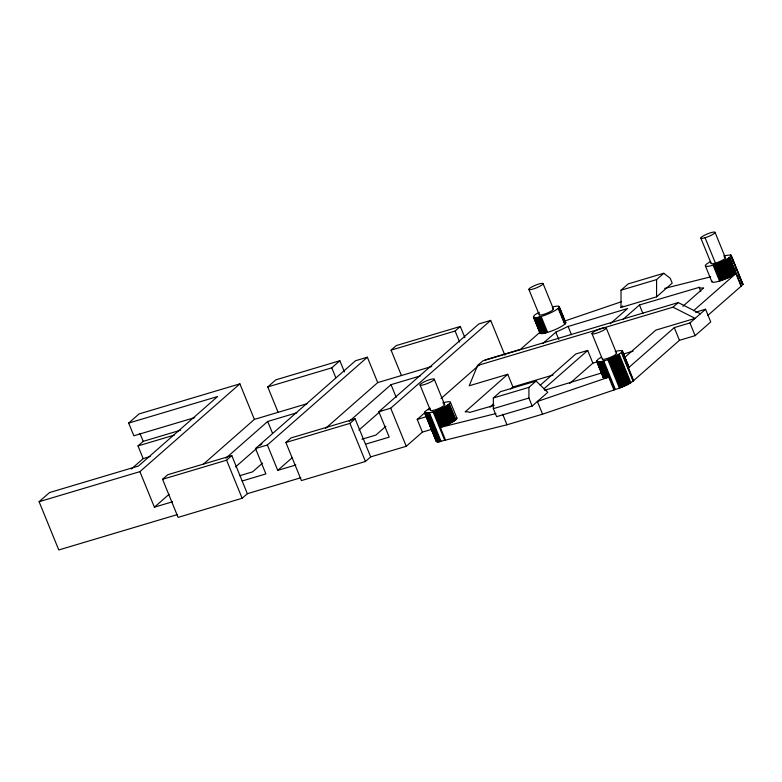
<?xml version="1.0" encoding="UTF-8"?>
<svg xmlns="http://www.w3.org/2000/svg" width="782" height="782" viewBox="0 0 782 782"><rect width="100%" height="100%" fill="white"/><g stroke="black" fill="none" stroke-linecap="round" stroke-linejoin="round"><path stroke-width="1.17" d="M493.334 408.663L493.354 397.96L500.529 391.655L536.1 381.039L547.781 392.339L532.171 406.053L496.599 416.659L493.334 408.663L528.906 398.048L528.925 387.344L536.1 381.039M620.996 307.473L621.025 290.2L628.21 283.895L663.781 273.28L670.223 278.314L672.188 283.143L656.567 296.857L620.996 307.473L622.726 305.948M656.567 296.857L656.597 279.594L663.781 273.28M601.583 357.071A13.949 2.571 -22.2 0 0 597.849 359.495C590.889 369.622 640.429 345.83 615.199 351.441M436.366 440.647C437.001 443.853 443.824 439.904 445.545 440.11L506.99 424.782L542.561 414.177L619.422 388.136L626.841 384.969L633.078 381.108L679.46 340.317L695.12 335.644L710.74 321.93L705.559 309.232L689.929 322.946L674.279 327.619L628.445 367.853L628.445 366.416M429.836 408.253L426.014 410.706L424.567 412.671L436.288 441.39M552.317 307.121C553.861 306.378 561.642 304.872 558.201 308.382A13.949 2.571 -22.2 0 1 541.134 316.495C533.686 319.486 529.776 316.573 539.375 312.321M540.01 332.389C540.44 335.165 545.699 332.526 547.605 332.36A13.949 2.571 -22.2 0 0 564.672 324.247L565.757 322.595L559.218 306.573M707.69 315.527L741.444 285.948L742.851 284.355L742.529 283.583M700.379 313.778L678.248 302.575L482.797 360.893L477.558 365.497L469.21 385.79L507.753 374.285L512.933 386.982L510.646 388.996M603.235 376.474C602.58 379.065 607.418 377.305 608.738 377.159L537.381 401.479L542.561 414.177M710.633 261.393L706.439 264.15A13.949 2.571 -22.2 0 0 713.086 265.186C717.866 265.059 742.929 251.511 723.633 256.027M177.485 514.536L58.787 549.961L39.1 501.712L49.51 492.572L138.453 466.033L217.611 396.533L128.668 423.072L133.849 435.77L194.698 417.608M128.668 423.072L139.079 413.932L239.879 383.854L254.385 419.396L203.017 464.498M131.347 469.005L143.174 458.623L137.994 445.926L143.204 441.351L180.652 430.178M39.1 501.712L139.9 471.644L239.879 383.854M162.558 479.288L167.759 474.723L231.804 455.613L247.347 493.696L242.137 498.271L178.1 517.381L162.558 479.288L226.594 460.187L231.804 455.613M278.109 412.319L267.747 386.934L275.811 379.847L339.857 360.737L344.422 371.939M139.9 471.644L154.406 507.186L169.078 494.302M225.842 458.213L267.688 421.469L296.798 412.779M267.747 386.934L331.783 367.823L339.857 360.737M242.166 480.998L265.88 473.921L255.518 448.536L355.497 360.746L367.354 357.208L377.716 382.603L325.439 428.507M235.568 466.913L256.496 448.545M260.132 445.349L261.95 443.746M255.518 448.536L267.376 444.997L367.354 357.208M262.586 463.071L252.576 471.859L239.771 475.681M285.889 442.495L291.09 437.92L355.136 418.81L370.678 456.893L365.468 461.468L301.432 480.578L285.889 442.495L349.925 423.385L355.136 418.81M401.44 375.526L391.078 350.131L396.279 345.566L460.324 326.456L464.889 337.658M267.376 444.997L277.737 470.383L292.419 457.499M349.173 421.41L391.02 384.666L420.13 375.986M391.078 350.131L455.114 331.03L460.324 326.456M365.497 444.205L389.211 437.128L378.85 411.733L478.828 323.953L490.685 320.415L504.859 355.136M358.899 430.12L381.645 410.149M378.85 411.733L390.707 408.194L490.685 320.415M385.917 426.268L375.907 435.056L361.939 439.23M370.678 456.893L406.249 446.287L422.397 432.114L417.217 419.416L425.447 412.182M428.194 409.778L430.022 408.165M440.999 398.527L479.425 364.793M540.382 331.891L520.489 349.358L484.908 359.974M507.753 374.285L465.182 411.86A27.898 5.132 -22.2 0 1 469.581 412.466L494.214 405.32M543.04 343.308L556.11 331.979A27.898 5.132 -22.2 0 0 567.136 326.778L627.594 308.519L610.263 323.738M489.933 407.178L493.53 404.02M540.196 385.252L575.826 353.982L587.683 350.444L592.864 363.131L569.667 383.503M543.842 388.937L587.683 350.444M623.029 319.398L639.451 304.98L699.176 287.365A27.898 5.132 -22.2 0 0 703.585 287.972L682.901 306.329M477.558 365.497L673.009 307.179L678.248 302.575M623.997 358.078L655.824 330.112L695.139 318.382L673.009 307.179M693.507 310.737L735.852 273.573L728.677 277.59L719.567 281.051A13.949 2.571 -22.2 0 1 711.972 281.08M424.567 412.671C432.945 413.961 442.241 408.429 449.367 403.942L455.838 419.807L449.464 423.697L440.364 427.422L495.896 413.561M601.993 372.848L544.595 390.296M565.23 320.855L621.143 301.823M621.025 290.2L656.597 279.594M664.69 288.402L710.672 276.828M137.994 445.926L174.269 435.105M254.385 419.396L307.209 403.639M377.716 382.603L431.713 366.494M143.174 458.623L150.193 456.522M695.491 312.233L705.559 309.232M512.933 386.982L553.05 375.018M592.864 363.131L597.116 361.861M622.619 354.256L633.088 351.138M417.217 419.416L426.395 416.679M493.354 397.96L528.925 387.344M154.406 507.186L172.48 501.79M277.737 470.383L295.811 464.997M422.397 432.114L431.576 429.367M247.347 493.696L300.826 477.743M741.688 283.407L742.304 283.504M564.887 322.057L565.757 322.595M731.17 255.264L742.9 284.159M730.877 255.02L742.851 284.355M730.642 254.942L742.753 284.58M732.157 259.272L733.496 262.566M735.295 266.965L736.634 270.259M738.433 274.648L739.782 277.952M741.121 281.246L742.02 283.446M729.792 257.386L741.444 285.948M729.371 257.698L741.033 286.261M728.912 258.031L735.383 273.905M728.404 258.383L734.875 274.247M727.847 258.734L734.327 274.599M727.26 259.096L733.731 274.961M726.625 259.458L733.105 275.332M715.051 232.362A7.673 1.408 -22.2 0 1 704.65 237.855A7.673 1.408 -22.2 0 1 704.103 235.441A7.673 1.408 -22.2 0 1 715.051 232.362L725.413 257.757M725.96 259.839L732.441 275.704M725.266 260.211L731.737 276.075M724.533 260.592L731.004 276.457M723.78 260.963L730.251 276.838M722.998 261.344L729.469 277.209M722.197 261.716L728.677 277.59M721.385 262.087L727.856 277.952M720.554 262.449L727.025 278.314M719.714 262.801L726.195 278.675M718.873 263.153L725.344 279.018M718.023 263.485L724.494 279.35M717.172 263.808L723.653 279.673M716.332 264.111L722.812 279.985M705.071 237.738L715.432 263.123M715.501 264.404L721.972 280.279M714.68 264.687L721.151 280.552M713.878 264.942L720.349 280.816M713.086 265.186L719.567 281.051M700.819 238.08L711.18 263.466M705.354 265.812L711.835 281.676M699.049 287.199L700.78 291.432M689.929 322.946L695.12 335.644M674.279 327.619L679.46 340.317M639.451 304.98L642.912 313.445M622.306 350.776L628.884 366.963M622.169 350.649L628.855 367.159M621.973 350.551L628.777 367.364M622.159 351.529L628.64 367.599M621.973 351.988L633.625 380.551M621.719 352.252L633.381 380.814M621.426 352.535L633.078 381.108M619.197 354.178L630.849 382.74M618.611 354.539L630.272 383.102M617.995 354.901L629.647 383.463M606.216 327.922A7.673 1.408 -22.2 0 1 595.816 333.415A7.673 1.408 -22.2 0 1 595.268 331.001A7.673 1.408 -22.2 0 1 606.216 327.922L616.578 353.317M617.34 355.272L628.992 383.835M616.646 355.654L628.308 384.216M615.933 356.025L627.584 384.597M615.18 356.406L626.841 384.969M614.408 356.788L626.069 385.35M613.616 357.159L625.268 385.722M612.805 357.53L624.466 386.093M611.983 357.892L623.635 386.455M611.143 358.254L622.795 386.816M610.302 358.596L621.954 387.168M609.452 358.938L621.113 387.501M608.601 359.261L620.263 387.823M607.761 359.573L619.422 388.136M603.724 360.893L615.385 389.465M591.984 333.64L602.345 359.026M602.981 361.108L614.632 389.671M602.257 361.294L613.919 389.856M601.573 361.46L608.044 377.325M600.918 361.597L607.389 377.471M600.293 361.714L606.773 377.589M599.716 361.812L606.197 377.677M599.178 361.88L605.659 377.755M598.689 361.929L605.16 377.794M598.24 361.949L604.711 377.823M597.839 361.949L604.32 377.814M597.487 361.919L603.968 377.784M596.764 360.61L601.944 373.307M597.194 361.87L603.665 377.735M596.617 360.844L603.421 377.657M596.539 361.059L603.235 377.559M568.035 326.29L571.486 334.755M558.915 306.329L565.718 322.966M559.14 307.316L565.621 323.191M558.69 306.241L564.731 321.06M558.983 307.561L565.464 323.425M558.778 307.815L565.259 323.68M558.514 308.088L564.995 323.963M558.201 308.382L564.672 324.247M543.099 283.671A7.673 1.408 -22.2 0 1 532.698 289.164A7.673 1.408 -22.2 0 1 532.151 286.75A7.673 1.408 -22.2 0 1 543.099 283.671L553.461 309.066M555.787 332.115L558.807 339.515M541.134 316.495L547.605 332.36M540.372 316.71L546.843 332.585M528.867 289.389L539.228 314.775M539.629 316.915L546.11 332.78M538.925 317.091L545.396 332.966M538.241 317.248L544.722 333.122M537.596 317.384L544.077 333.259M536.99 317.502L543.47 333.367M536.423 317.58L542.904 333.455M535.905 317.648L542.376 333.513M535.426 317.688L541.897 333.552M534.996 317.697L541.467 333.572M534.605 317.688L541.085 333.562M534.126 317.336L540.753 333.523M533.969 317.58L540.47 333.464M533.441 316.739L540.235 333.376M533.392 316.935L540.059 333.269M528.906 398.048L532.171 406.053M502.67 414.206L506.99 424.782M455.114 331.03L459.62 342.066M450.442 402.28L456.923 418.155M449.005 404.245L455.476 420.11M448.585 404.568L455.065 420.433M448.125 404.9L454.596 420.765M447.617 405.242L454.088 421.107M447.06 405.594L453.54 421.469M446.473 405.956L452.944 421.83M445.838 406.327L452.319 422.192M434.264 379.231A7.673 1.408 -22.2 0 1 423.864 384.724A7.673 1.408 -22.2 0 1 423.316 382.31A7.673 1.408 -22.2 0 1 434.264 379.231L444.626 404.617M445.173 406.699L451.654 422.563M444.479 407.08L450.95 422.945M443.746 407.451L450.217 423.326M442.993 407.833L449.464 423.697M442.211 408.204L448.682 424.079M441.41 408.585L447.891 424.45M440.598 408.947L447.069 424.822M439.767 409.309L446.239 425.183M438.927 409.67L445.408 425.535M438.086 410.012L444.557 425.877M437.236 410.345L443.707 426.219M436.385 410.667L442.866 426.542M435.545 410.98L442.026 426.845M434.714 411.273L441.185 427.138M433.893 411.547L445.545 440.11M433.091 411.811L444.743 440.374M420.032 384.949L430.393 410.335M429.406 412.808L441.068 441.371M428.761 412.945L440.422 441.507M428.155 413.052L439.816 441.615M427.588 413.14L439.249 441.703M427.07 413.209L438.722 441.771M426.591 413.248L438.243 441.81M426.161 413.258L437.812 441.82M425.77 413.248L437.431 441.81M425.437 413.209L437.099 441.781M424.704 412.075L436.815 441.713M424.929 413.072L436.581 441.635M424.606 412.3L436.415 441.527M391.02 384.666L396.2 397.364M390.707 408.194L406.249 446.287M331.783 367.823L335.84 377.765M349.925 423.385L365.468 461.468M267.688 421.469L272.439 433.101M226.594 460.187L242.137 498.271M139.978 433.453L143.204 441.351M552.581 308.743A7.673 1.408 -22.2 0 1 546.892 313.22A7.673 1.408 -22.2 0 1 539.648 314.022M724.533 257.434A7.673 1.408 -22.2 0 1 719.538 261.618A7.673 1.408 -22.2 0 1 711.249 263.143M443.746 404.294A7.673 1.408 -22.2 0 1 438.751 408.487A7.673 1.408 -22.2 0 1 430.462 410.012M442.71 402.906A13.949 2.571 -22.2 0 1 449.367 403.942M615.913 352.995A7.673 1.408 -22.2 0 1 610.243 357.374A7.673 1.408 -22.2 0 1 602.502 358.567M456.336 417.676A13.949 2.571 -22.2 0 1 455.838 419.807"/></g></svg>
